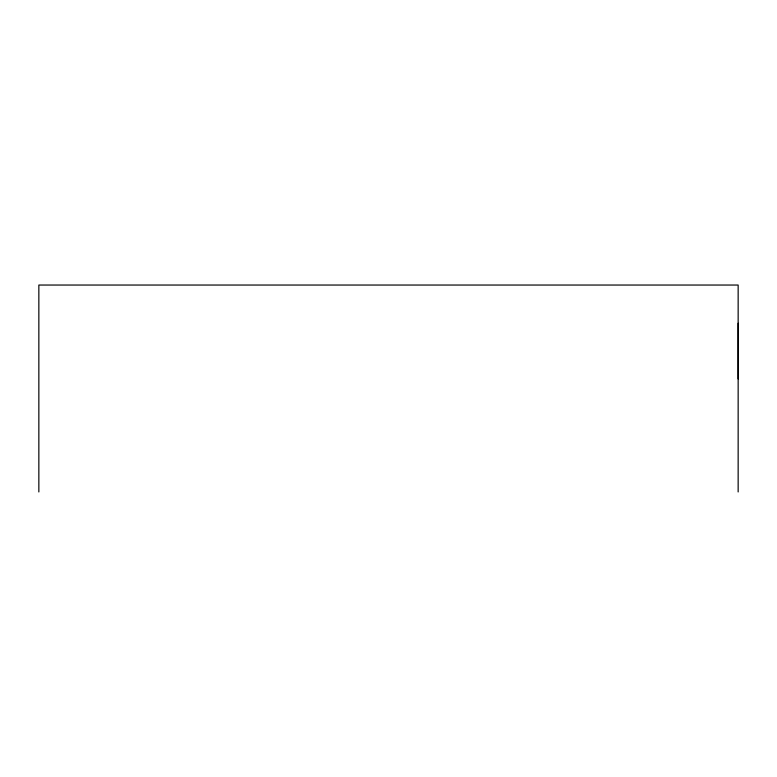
<?xml version="1.0" encoding="UTF-8"?>
<svg xmlns="http://www.w3.org/2000/svg" width="777" height="777" viewBox="0 0 777 777"><rect width="100%" height="100%" fill="white"/><g stroke="black" fill="none" stroke-linecap="round" stroke-linejoin="round"><path stroke-width="1.17" d="M738.15 378.914L738.15 323.232M738.15 491.958L738.15 285.042L38.85 285.042L38.85 491.958"/></g></svg>
